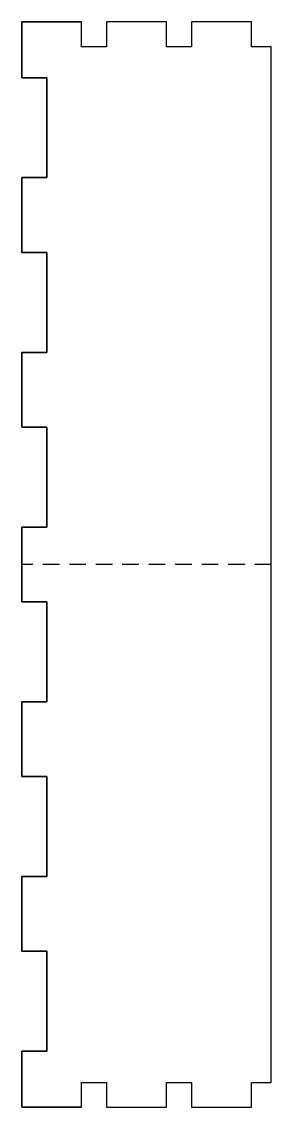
# Model space of a CAD drawing. Header units: inches. Extents: x -0.7 to 1.8, y -6.6 to 4.2.
import ezdxf

# ---------------------------------------------------------------- set-up
doc = ezdxf.new("R2010")
doc.units = ezdxf.units.IN
doc.header["$MEASUREMENT"] = 0
doc.linetypes.add('DASHED', pattern=[0.2067, 0.1654, -0.0413])

msp = doc.modelspace()

# ---------------------------------------------------------------- linework, layer by layer
at = {"color": 2, "linetype": 'DASHED', "lineweight": 25, "true_color": 0xffff00}
msp.add_line((1.758, -1.2), (-0.742, -1.2), dxfattribs=at)
msp.add_lwpolyline([(1.558, 4.237), (0.958, 4.237), (0.958, 3.987), (0.708, 3.987), (0.708, 4.237), (0.108, 4.237), (0.108, 3.987), (-0.142, 3.987), (-0.142, 4.237), (-0.742, 4.237), (-0.742, 3.675), (-0.492, 3.675), (-0.492, 2.675), (-0.742, 2.675), (-0.742, 1.925), (-0.492, 1.925), (-0.492, 0.925), (-0.742, 0.925), (-0.742, 0.175), (-0.492, 0.175), (-0.492, -0.825), (-0.742, -0.825), (-0.742, -1.575), (-0.492, -1.575), (-0.492, -2.575), (-0.742, -2.575), (-0.742, -3.325), (-0.492, -3.325), (-0.492, -4.325), (-0.742, -4.325), (-0.742, -5.075), (-0.492, -5.075), (-0.492, -6.075), (-0.742, -6.075), (-0.742, -6.638), (-0.142, -6.638), (-0.142, -6.388), (0.108, -6.388), (0.108, -6.638), (0.708, -6.638), (0.708, -6.388), (0.958, -6.388), (0.958, -6.638), (1.558, -6.638), (1.558, -6.388), (1.758, -6.388), (1.758, 3.987), (1.558, 3.987)], close=True)
msp.add_lwpolyline([(1.558, 4.237), (0.958, 4.237), (0.958, 3.987), (0.708, 3.987), (0.708, 4.237), (0.108, 4.237), (0.108, 3.987), (-0.142, 3.987), (-0.142, 4.237), (-0.742, 4.237), (-0.742, 3.675), (-0.492, 3.675), (-0.492, 2.675), (-0.742, 2.675), (-0.742, 1.925), (-0.492, 1.925), (-0.492, 0.925), (-0.742, 0.925), (-0.742, 0.175), (-0.492, 0.175), (-0.492, -0.825), (-0.742, -0.825), (-0.742, -1.575), (-0.492, -1.575), (-0.492, -2.575), (-0.742, -2.575), (-0.742, -3.325), (-0.492, -3.325), (-0.492, -4.325), (-0.742, -4.325), (-0.742, -5.075), (-0.492, -5.075), (-0.492, -6.075), (-0.742, -6.075), (-0.742, -6.638), (-0.142, -6.638), (-0.142, -6.388), (0.108, -6.388), (0.108, -6.638), (0.708, -6.638), (0.708, -6.388), (0.958, -6.388), (0.958, -6.638), (1.558, -6.638), (1.558, -6.388), (1.758, -6.388), (1.758, 3.987), (1.558, 3.987)], close=True)
for points in [[(-0.742, 3.978), (-0.742, 4.237), (-0.142, 4.237)], [(-0.142, -6.638), (-0.742, -6.638), (-0.742, -6.075), (-0.492, -6.075), (-0.492, -5.075), (-0.742, -5.075), (-0.742, -4.325), (-0.492, -4.325), (-0.492, -3.325), (-0.742, -3.325), (-0.742, -2.575), (-0.492, -2.575), (-0.492, -1.575), (-0.742, -1.575), (-0.742, -0.825), (-0.492, -0.825), (-0.492, 0.175), (-0.742, 0.175), (-0.742, 0.925), (-0.492, 0.925), (-0.492, 1.925), (-0.742, 1.925), (-0.742, 2.675), (-0.492, 2.675), (-0.492, 3.675), (-0.742, 3.675), (-0.742, 4.237), (-0.142, 4.237)], [(0.108, 4.237), (0.108, 3.987), (-0.142, 3.987), (-0.142, 4.237)], [(0.108, -6.388), (0.108, -6.638), (0.708, -6.638), (0.708, -6.388), (0.958, -6.388), (0.958, -6.638), (1.558, -6.638), (1.558, -6.388), (1.758, -6.388), (1.758, 3.987), (1.558, 3.987), (1.558, 4.237)], [(0.958, 4.237), (0.958, 3.987), (0.708, 3.987), (0.708, 4.237)]]:
    msp.add_lwpolyline(points)

doc.saveas('drawing.dxf')
